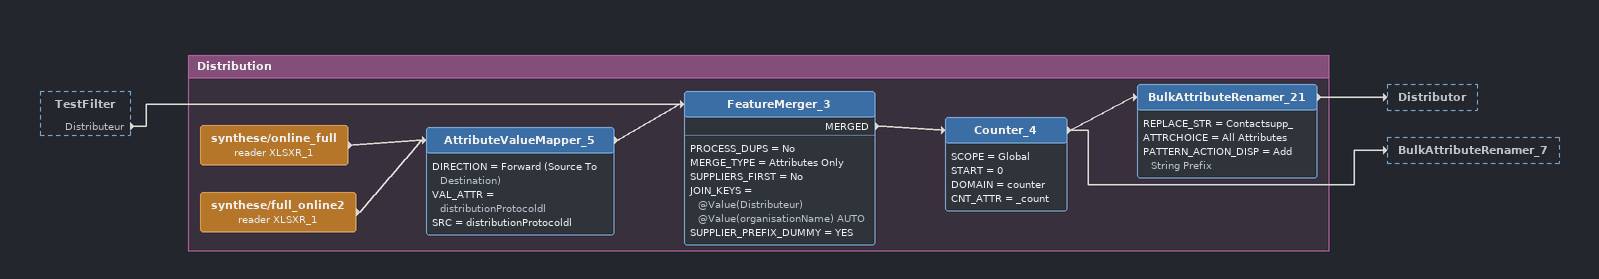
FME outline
TestFilter [outside]
    Distributeur -> FeatureMerger_3

Bookmark: Distribution
synthese/online_full (reader XLSXR_1)
    -> AttributeValueMapper_5
synthese/full_online2 (reader XLSXR_1)
    -> AttributeValueMapper_5
AttributeValueMapper_5
    DIRECTION = Forward (Source To Destination)
    VAL_ATTR = distributionProtocoldl
    SRC = distributionProtocoldl
    -> FeatureMerger_3
FeatureMerger_3
    PROCESS_DUPS = No
    MERGE_TYPE = Attributes Only
    SUPPLIERS_FIRST = No
    JOIN_KEYS = @Value(Distributeur) @Value(organisationName) AUTO
    SUPPLIER_PREFIX_DUMMY = YES
    MERGED -> Counter_4
Counter_4
    SCOPE = Global
    START = 0
    DOMAIN = counter
    CNT_ATTR = _count
    -> BulkAttributeRenamer_7
    -> BulkAttributeRenamer_21
BulkAttributeRenamer_21
    REPLACE_STR = Contactsupp_
    ATTRCHOICE = All Attributes
    PATTERN_ACTION_DISP = Add String Prefix
    -> Distributor
